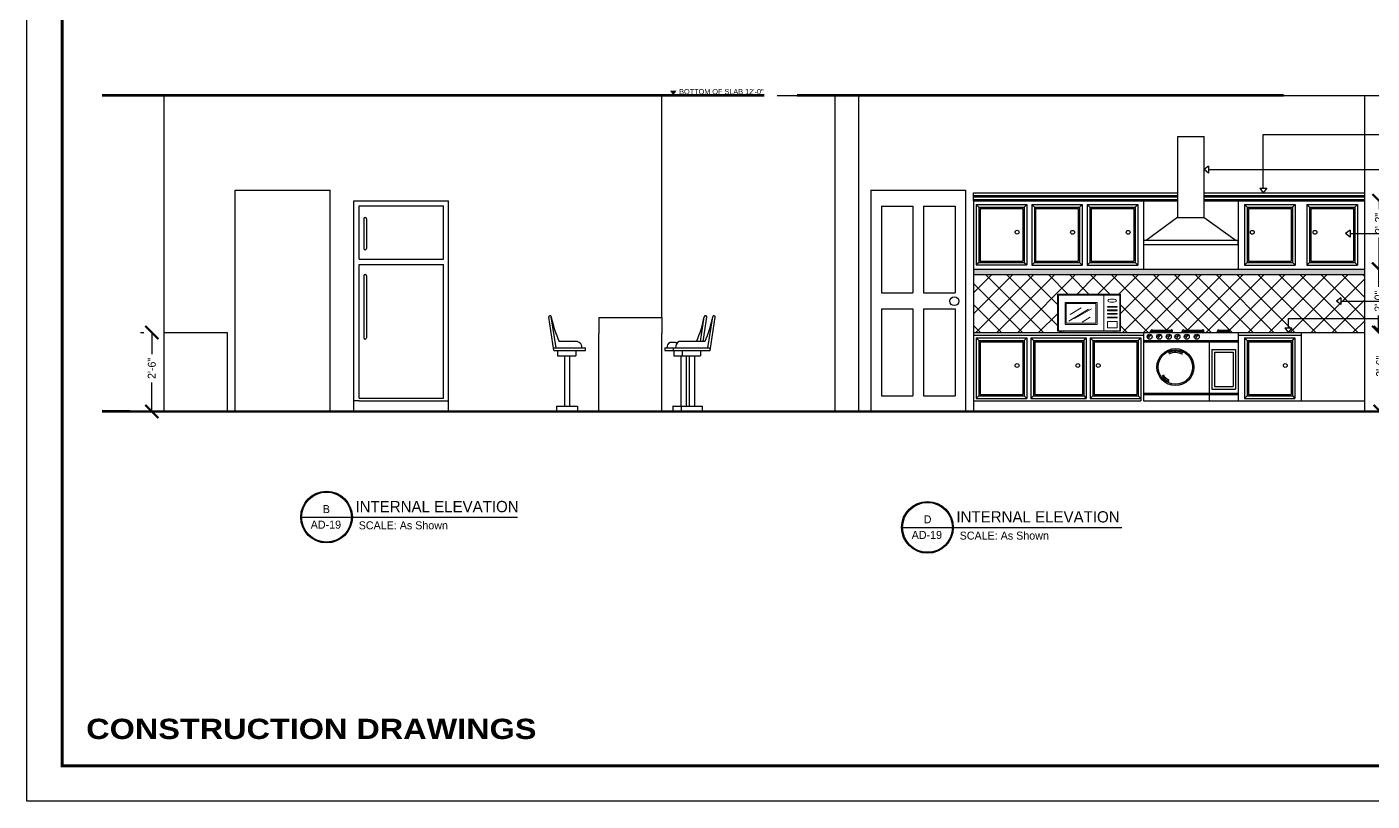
# Model space of a CAD drawing. Extents: x 10753 to 18704, y -5361 to 1140.
# Drawn here: x 14710 to 15221, y -4624 to -4330 of the extents above; entities that cross this region are included whole.
import ezdxf
from ezdxf.enums import TextEntityAlignment as Align

# ---------------------------------------------------------------- set-up
doc = ezdxf.new("R2010")
doc.units = 0
doc.header["$LTSCALE"] = 30
doc.header["$MEASUREMENT"] = 0
doc.header["$PDMODE"] = 3
doc.layers.get('0').update_dxf_attribs({"linetype": 'CONTINUOUS'})
doc.layers.get('DEFPOINTS').update_dxf_attribs({"linetype": 'CONTINUOUS'})
for name, color, linetype in [('furniture', 9, 'CONTINUOUS'), ('LAYER2', 132, 'CONTINUOUS'), ('SEAL', 1, 'CONTINUOUS'), ('SLINE', 3, 'CONTINUOUS'), ('WALL', 2, 'CONTINUOUS'), ('WL', 9, 'CONTINUOUS'), ('地毯', 6, 'CONTINUOUS')]:
    doc.layers.add(name, color=color, linetype=linetype)
doc.styles.add('EE', font='eurr____.ttf')
doc.styles.add('SMALL-DIM', font='stylu.ttf', dxfattribs={"height": 2})
doc.styles.get("Standard").update_dxf_attribs({"font": 'stylu.ttf', "height": 3})
doc.styles.add('STYLE3', font='ariblk.ttf', dxfattribs={"height": 1})
doc.dimstyles.new('D1', dxfattribs={"dimtxt": 6, "dimasz": 5, "dimexe": 1, "dimexo": 2, "dimgap": 1, "dimtad": 1, "dimdec": 4, "dimzin": 3, "dimdsep": 46, "dimlunit": 4, "dimtxsty": 'Standard', "dimcen": 3, "dimclrd": 7, "dimclre": 7, "dimclrt": 2, "dimadec": 0, "dimazin": 0, "dimtfac": 1, "dimtdec": 4, "dimtofl": 0, "dimtmove": 2, "dimatfit": 3, "dimfxl": 1, "dimfrac": 2, "dimtolj": 1, "dimtzin": 1, "dimarcsym": 0})

# ---------------------------------------------------------------- blocks, each defined once
blk = doc.blocks.new('hood')
at = {"layer": 'LAYER2', "color": 3}
for p, q in [((8.74, 6.9), (8.74, 16.99)), ((15.37, 6.9), (15.37, 16.99)), ((8.74, 6.96), (0.67, 1.06)), ((8.74, 6.9), (15.37, 6.9)), ((15.37, 6.9), (23.47, 1.06)), ((0, 1.06), (0, 0)), ((24, 1.06), (0, 1.06)), ((24, 0), (0, 0)), ((24, 0), (24, 1.06))]:
    blk.add_line(p, q, dxfattribs=at)
blk = doc.blocks.new('oven elivation')
at = {"color": 31, "lineweight": 9}
for p, q in [((0, 21.06), (0, 0)), ((36, 21.06), (0, 21.06)), ((36, 0), (36, 21.06)), ((0, 0), (36, 0)), ((2.22, 0), (3.63, 0)), ((2.22, -0.81), (2.22, 0)), ((3.63, 0), (3.63, -0.81)), ((32.09, -0.81), (32.09, 0)), ((33.5, -0.81), (32.09, -0.81)), ((33.5, 0), (33.5, -0.81))]:
    blk.add_line(p, q, dxfattribs=at)
at = {"color": 31, "linetype": 'ByBlock', "lineweight": 9, "ltscale": 10}
for p, q in [((0.61, 0.2), (35.52, 0.2)), ((2.22, -0.81), (3.63, -0.81))]:
    blk.add_line(p, q, dxfattribs=at)
at = {"layer": '地毯', "color": 31, "lineweight": 9}
for p, q in [((0.61, 0.2), (0.61, 20.37)), ((0.61, 20.37), (35.52, 20.37)), ((4.37, 16.33), (22.68, 16.33)), ((4.37, 3.76), (4.37, 16.33)), ((5.05, 15.65), (22, 15.65)), ((5.05, 4.44), (5.05, 15.65)), ((22, 15.65), (22, 4.44)), ((22.68, 16.33), (22.68, 3.76)), ((26.44, 0.2), (26.44, 20.37)), ((35.52, 20.37), (35.52, 0.2)), ((6.46, 5.65), (17.76, 12.5)), ((7.27, 9.48), (13.52, 13.31)), ((9.69, 7.06), (19.37, 12.7)), ((14.13, 5.04), (18.77, 7.86)), ((34.11, 14.05), (28.46, 14.05)), ((28.46, 14.05), (28.46, 13.64)), ((28.46, 13.64), (34.11, 13.64)), ((34.11, 12.01), (28.46, 12.01)), ((28.46, 12.01), (28.46, 11.61)), ((28.46, 11.61), (34.11, 11.61)), ((34.11, 9.97), (28.46, 9.97)), ((28.46, 9.97), (28.46, 9.57)), ((28.46, 9.57), (34.11, 9.57)), ((34.11, 7.93), (28.46, 7.93)), ((28.46, 7.93), (28.46, 7.53)), ((34.11, 13.64), (34.11, 14.05)), ((34.11, 11.61), (34.11, 12.01)), ((34.11, 9.57), (34.11, 9.97)), ((34.11, 7.53), (34.11, 7.93)), ((22.68, 3.76), (4.37, 3.76)), ((22, 4.44), (5.05, 4.44)), ((28.46, 7.53), (34.11, 7.53))]:
    blk.add_line(p, q, dxfattribs=at)
blk.add_lwpolyline([(28.46, 5.52), (34.08, 5.52), (34.08, 1.86), (28.46, 1.86)], close=True, dxfattribs=at)
blk.add_ellipse((31.18, 17.27), major_axis=(-2.52, 0), ratio=0.359994, dxfattribs=at)
blk = doc.blocks.new('_ArchTick')
at = {"color": 0, "linetype": 'ByBlock', "const_width": 0.15}
blk.add_lwpolyline([(-0.5, -0.5), (0.5, 0.5)], dxfattribs=at)
blk = doc.blocks.new('*D407')
at = {"color": 7, "linetype": 'Continuous', "lineweight": -2, "transparency": 16777216}
for p, q in [((14753.42, -4446.29), (14754.75, -4446.29)), ((14757.75, -4446.29), (14757.75, -4454.54)), ((14757.75, -4476.29), (14757.75, -4465.34)), ((14753.42, -4476.29), (14754.75, -4476.29))]:
    blk.add_line(p, q, dxfattribs=at)
at = {"layer": 'DEFPOINTS', "color": 0, "linetype": 'Continuous', "transparency": 16777216}
for p in [(14757.75, -4446.29), (14762.42, -4446.29), (14762.42, -4476.29)]:
    blk.add_point(p, dxfattribs=at)
at = {"color": 7, "linetype": 'Continuous', "lineweight": -2, "transparency": 16777216, "xscale": 5, "yscale": 5, "zscale": 5}
for p, rotation in [((14757.75, -4446.29), 90), ((14757.75, -4476.29), 270)]:
    blk.add_blockref('_ArchTick', p, dxfattribs=dict(at, rotation=rotation))
at = {"color": 0, "linetype": 'Continuous', "transparency": 16777216, "insert": (14757.75, -4459.94), "char_height": 3, "attachment_point": 5, "rotation": 90}
blk.add_mtext('\\A1;2\'-6"', dxfattribs=at)
blk = doc.blocks.new('*D408')
at = {"color": 7, "linetype": 'Continuous', "lineweight": -2, "transparency": 16777216}
for p, q in [((15224.07, -4446.3), (15224.07, -4453.72)), ((15227.22, -4446.3), (15227.07, -4446.3)), ((15224.07, -4476.29), (15224.07, -4464.52)), ((15227.22, -4476.29), (15227.07, -4476.29))]:
    blk.add_line(p, q, dxfattribs=at)
at = {"layer": 'DEFPOINTS', "color": 0, "linetype": 'Continuous', "transparency": 16777216}
for p in [(15218.22, -4446.3), (15224.07, -4446.3), (15218.22, -4476.29)]:
    blk.add_point(p, dxfattribs=at)
at = {"color": 7, "linetype": 'Continuous', "lineweight": -2, "transparency": 16777216, "xscale": 5, "yscale": 5, "zscale": 5}
for p, rotation in [((15224.07, -4446.3), 90), ((15224.07, -4476.29), 270)]:
    blk.add_blockref('_ArchTick', p, dxfattribs=dict(at, rotation=rotation))
at = {"color": 0, "linetype": 'Continuous', "transparency": 16777216, "insert": (15224.07, -4459.12), "char_height": 3, "attachment_point": 5, "rotation": 90}
blk.add_mtext('\\A1;2\'-6"', dxfattribs=at)
blk = doc.blocks.new('*D409')
at = {"color": 7, "linetype": 'Continuous', "lineweight": -2, "transparency": 16777216}
for p, q in [((15223.47, -4422.3), (15223.47, -4429.03)), ((15227.22, -4422.3), (15226.47, -4422.3)), ((15223.47, -4446.3), (15223.47, -4439.82)), ((15227.22, -4446.3), (15226.47, -4446.3))]:
    blk.add_line(p, q, dxfattribs=at)
at = {"layer": 'DEFPOINTS', "color": 0, "linetype": 'Continuous', "transparency": 16777216}
for p in [(15218.22, -4422.3), (15223.47, -4422.3), (15218.22, -4446.3)]:
    blk.add_point(p, dxfattribs=at)
at = {"color": 7, "linetype": 'Continuous', "lineweight": -2, "transparency": 16777216, "xscale": 5, "yscale": 5, "zscale": 5}
for p, rotation in [((15223.47, -4422.3), 90), ((15223.47, -4446.3), 270)]:
    blk.add_blockref('_ArchTick', p, dxfattribs=dict(at, rotation=rotation))
at = {"color": 0, "linetype": 'Continuous', "transparency": 16777216, "insert": (15223.47, -4434.43), "char_height": 3, "attachment_point": 5, "rotation": 90}
blk.add_mtext('\\A1;2\'-0"', dxfattribs=at)
blk = doc.blocks.new('*D410')
at = {"color": 7, "linetype": 'Continuous', "lineweight": -2, "transparency": 16777216}
for p, q in [((15223.65, -4396.3), (15223.65, -4399.51)), ((15227.22, -4396.3), (15226.65, -4396.3)), ((15223.65, -4422.3), (15223.65, -4410.3)), ((15227.22, -4422.3), (15226.65, -4422.3))]:
    blk.add_line(p, q, dxfattribs=at)
at = {"layer": 'DEFPOINTS', "color": 0, "linetype": 'Continuous', "transparency": 16777216}
for p in [(15218.22, -4396.3), (15223.65, -4396.3), (15218.22, -4422.3)]:
    blk.add_point(p, dxfattribs=at)
at = {"color": 7, "linetype": 'Continuous', "lineweight": -2, "transparency": 16777216, "xscale": 5, "yscale": 5, "zscale": 5}
for p, rotation in [((15223.65, -4396.3), 90), ((15223.65, -4422.3), 270)]:
    blk.add_blockref('_ArchTick', p, dxfattribs=dict(at, rotation=rotation))
at = {"color": 0, "linetype": 'Continuous', "transparency": 16777216, "insert": (15223.65, -4404.91), "char_height": 3, "attachment_point": 5, "rotation": 90}
blk.add_mtext('\\A1;2\'-2"', dxfattribs=at)

msp = doc.modelspace()

# ---------------------------------------------------------------- hatches: boundary and pattern name
at = {"linetype": 'Continuous'}
h = msp.add_hatch(color=230, dxfattribs=at)
h.dxf.hatch_style = 1
h.paths.add_polyline_path([(14957.03585, -4354.49197), (14954.4188, -4354.49197), (14955.72732, -4356.21061)])
at = {"layer": 'furniture'}
h = msp.add_hatch(color=3, dxfattribs=at)
h.dxf.hatch_style = 1
h.paths.add_polyline_path([(15218.21878, -4422.30203), (15170.21878, -4422.30203), (15134.21878, -4422.30203), (15069.71878, -4422.30203), (15069.71878, -4424.30203), (15134.21878, -4424.30203), (15170.21878, -4424.30203), (15218.21878, -4424.30203)])
h = msp.add_hatch(dxfattribs=at)
h.set_pattern_fill('ANSI37', color=3, scale=45)
h.set_pattern_definition([(45, (-24488.4954, -2369.145), (-3.97747564, 3.97747564), []), (135, (-24488.4954, -2369.145), (-3.97747564, -3.97747564), [])])
h.paths.add_polyline_path([(15218.21878, -4424.30203), (15170.21878, -4424.30203), (15134.21878, -4424.30203), (15069.71878, -4424.30203), (15069.71878, -4446.30203), (15103.00956, -4446.30203), (15103.00956, -4445.76402), (15101.52958, -4445.76402), (15101.52958, -4431.72628), (15125.52958, -4431.72628), (15125.52958, -4445.76402), (15123.86399, -4445.76402), (15123.86399, -4446.30203), (15136.91026, -4446.30203), (15136.91026, -4445.90369, -0.469203204), (15137.51192, -4445.30203), (15137.51192, -4445.44132), (15144.70634, -4445.44132), (15144.70392, -4445.30203, -0.414213562), (15145.22157, -4445.80203), (15145.22157, -4446.30203), (15148.88348, -4446.30203), (15148.88348, -4445.90369, -0.469203204), (15149.48514, -4445.30203), (15149.48514, -4445.44132), (15156.67956, -4445.44132), (15156.67714, -4445.30203, -0.414213562), (15157.19478, -4445.80203), (15157.19478, -4446.30203), (15162.27144, -4446.30203), (15162.27144, -4445.88821, -0.454468346), (15162.84518, -4445.30118), (15162.84518, -4445.43062), (15166.24427, -4445.43062), (15166.24427, -4445.30383, -0.426961799), (15166.82769, -4445.80203), (15166.82769, -4446.30203), (15194.21878, -4446.30203), (15218.21878, -4446.30203)])

# ---------------------------------------------------------------- linework, layer by layer
at = {"color": 230, "linetype": 'Continuous'}
for p, q in [((15179.6915, -4391.58339), (15179.6915, -4371.09476)), ((15179.6915, -4371.09476), (15251.17061, -4371.09476)), ((15158.93457, -4383.16172), (15157.21594, -4384.47025)), ((15158.93457, -4385.77878), (15157.21594, -4384.47025)), ((15158.93457, -4383.16172), (15158.93457, -4385.77878)), ((15158.93457, -4384.47025), (15228.85309, -4384.47025)), ((15178.38297, -4391.58339), (15181.00002, -4391.58339)), ((15178.38297, -4391.58339), (15179.6915, -4393.30203)), ((15181.00002, -4391.58339), (15179.6915, -4393.30203)), ((15212.65686, -4408.7554), (15236.91137, -4408.7554)), ((15209.20453, -4433.11697), (15207.4859, -4434.4255)), ((15209.20453, -4435.73402), (15207.4859, -4434.4255)), ((15209.20453, -4433.11697), (15209.20453, -4435.73402)), ((15209.20453, -4434.4255), (15237.73986, -4434.4255)), ((15189.19628, -4440.99649), (15228.87337, -4440.99649)), ((15189.19628, -4440.99649), (15189.19628, -4444.53073)), ((15187.88775, -4444.53073), (15190.5048, -4444.53073)), ((15187.88775, -4444.53073), (15189.19628, -4446.24937)), ((15190.5048, -4444.53073), (15189.19628, -4446.24937))]:
    msp.add_line(p, q, dxfattribs=at)
at = {"color": 3}
for p, q in [((15147.32839, -4387.52802), (15147.32839, -4371.91502)), ((15147.32839, -4371.91502), (15157.28073, -4371.91502)), ((15157.28073, -4387.52802), (15157.28073, -4371.91502))]:
    msp.add_line(p, q, dxfattribs=at)
at = {"color": 31, "linetype": 'ByBlock'}
for p, q in [((14834.44629, -4396.29069), (14870.44629, -4396.29069)), ((14834.44629, -4476.29069), (14834.44629, -4396.29069)), ((14870.44629, -4476.29069), (14870.44629, -4396.29069)), ((15069.71878, -4393.30203), (15147.32839, -4393.30203)), ((15069.71878, -4396.30203), (15069.71878, -4393.30203)), ((15069.71878, -4394.30203), (15147.32839, -4394.30203)), ((15069.71878, -4394.80203), (15147.32839, -4394.80203)), ((15069.71878, -4395.80203), (15147.32839, -4395.80203)), ((15069.71878, -4396.30203), (15134.21878, -4396.30203)), ((15069.71878, -4396.30203), (15069.71878, -4422.30203)), ((15069.71878, -4396.30203), (15147.32839, -4396.30203)), ((15134.21878, -4396.30203), (15134.21878, -4422.30203)), ((15157.28073, -4393.30203), (15218.21878, -4393.30203)), ((15157.28073, -4394.30203), (15218.21878, -4394.30203)), ((15157.28073, -4394.80203), (15218.21878, -4394.80203)), ((15157.28073, -4395.80203), (15218.21878, -4395.80203)), ((15157.28073, -4396.30203), (15218.21878, -4396.30203)), ((15170.21878, -4396.30203), (15218.21878, -4396.30203)), ((15170.21878, -4396.30203), (15170.21878, -4422.30203)), ((14836.44629, -4398.29069), (14868.44629, -4398.29069)), ((14836.44629, -4418.50775), (14836.44629, -4398.29069)), ((14868.44629, -4418.50775), (14868.44629, -4398.29069)), ((15070.71878, -4397.67885), (15089.91878, -4397.67885)), ((15070.71878, -4397.67885), (15070.71878, -4420.67885)), ((15071.71878, -4398.67885), (15070.71878, -4397.67885)), ((15071.71878, -4398.67885), (15088.91878, -4398.67885)), ((15071.71878, -4398.67885), (15071.71878, -4419.67885)), ((15072.21878, -4399.17885), (15088.41878, -4399.17885)), ((15072.21878, -4399.17885), (15072.21878, -4419.17885)), ((15088.41878, -4399.17885), (15088.41878, -4419.17885)), ((15088.91878, -4398.67885), (15089.91878, -4397.67885)), ((15088.91878, -4398.67885), (15088.91878, -4419.67885)), ((15089.91878, -4397.67885), (15089.91878, -4420.67885)), ((15091.79298, -4397.71398), (15110.99298, -4397.71398)), ((15091.79298, -4397.71398), (15091.79298, -4420.71398)), ((15092.79298, -4398.71398), (15091.79298, -4397.71398)), ((15092.79298, -4398.71398), (15109.99298, -4398.71398)), ((15092.79298, -4398.71398), (15092.79298, -4419.71398)), ((15093.29298, -4399.21398), (15109.49298, -4399.21398)), ((15093.29298, -4399.21398), (15093.29298, -4419.21398)), ((15109.49298, -4399.21398), (15109.49298, -4419.21398)), ((15109.99298, -4398.71398), (15110.99298, -4397.71398)), ((15109.99298, -4398.71398), (15109.99298, -4419.71398)), ((15110.99298, -4397.71398), (15110.99298, -4420.71398)), ((15112.88455, -4397.71398), (15132.08455, -4397.71398)), ((15112.88455, -4397.71398), (15112.88455, -4420.71398)), ((15113.88455, -4398.71398), (15112.88455, -4397.71398)), ((15113.88455, -4398.71398), (15131.08455, -4398.71398)), ((15113.88455, -4398.71398), (15113.88455, -4419.71398)), ((15114.38455, -4399.21398), (15130.58455, -4399.21398)), ((15114.38455, -4399.21398), (15114.38455, -4419.21398)), ((15130.58455, -4399.21398), (15130.58455, -4419.21398)), ((15131.08455, -4398.71398), (15132.08455, -4397.71398)), ((15131.08455, -4398.71398), (15131.08455, -4419.71398)), ((15132.08455, -4397.71398), (15132.08455, -4420.71398)), ((15172.62047, -4397.71398), (15191.82047, -4397.71398)), ((15172.62047, -4397.71398), (15172.62047, -4420.71398)), ((15173.62047, -4398.71398), (15172.62047, -4397.71398)), ((15173.62047, -4398.71398), (15190.82047, -4398.71398)), ((15173.62047, -4398.71398), (15173.62047, -4419.71398)), ((15174.12047, -4399.21398), (15190.32047, -4399.21398)), ((15174.12047, -4399.21398), (15174.12047, -4419.21398)), ((15190.32047, -4399.21398), (15190.32047, -4419.21398)), ((15190.82047, -4398.71398), (15191.82047, -4397.71398)), ((15190.82047, -4398.71398), (15190.82047, -4419.71398)), ((15191.82047, -4397.71398), (15191.82047, -4420.71398)), ((15196.23222, -4397.71398), (15215.43222, -4397.71398)), ((15196.23222, -4397.71398), (15196.23222, -4420.71398)), ((15197.23222, -4398.71398), (15196.23222, -4397.71398)), ((15197.23222, -4398.71398), (15214.43222, -4398.71398)), ((15197.23222, -4398.71398), (15197.23222, -4419.71398)), ((15197.73222, -4399.21398), (15213.93222, -4399.21398)), ((15197.73222, -4399.21398), (15197.73222, -4419.21398)), ((15213.93222, -4399.21398), (15213.93222, -4419.21398)), ((15214.43222, -4398.71398), (15215.43222, -4397.71398)), ((15214.43222, -4398.71398), (15214.43222, -4419.71398)), ((15215.43222, -4397.71398), (15215.43222, -4420.71398)), ((14838.26464, -4403.1273), (14838.26464, -4414.3746)), ((14839.26464, -4403.1273), (14839.26464, -4414.3746)), ((15212.65686, -4407.44687), (15210.93822, -4408.7554)), ((15212.65686, -4410.06393), (15210.93822, -4408.7554)), ((15212.65686, -4407.44687), (15212.65686, -4410.06393)), ((14836.44629, -4418.50775), (14868.44629, -4418.50775)), ((14836.44629, -4471.29069), (14836.44629, -4420.50775)), ((14836.44629, -4420.50775), (14868.44629, -4420.50775)), ((14868.44629, -4471.29069), (14868.44629, -4420.50775)), ((15070.71878, -4420.67885), (15089.91878, -4420.67885)), ((15071.71878, -4419.67885), (15088.91878, -4419.67885)), ((15072.21878, -4419.17885), (15088.41878, -4419.17885)), ((15088.91878, -4419.67885), (15089.91878, -4420.67885)), ((15092.79298, -4419.71398), (15091.79298, -4420.71398)), ((15091.79298, -4420.71398), (15110.99298, -4420.71398)), ((15092.79298, -4419.71398), (15109.99298, -4419.71398)), ((15093.29298, -4419.21398), (15109.49298, -4419.21398)), ((15109.99298, -4419.71398), (15110.99298, -4420.71398)), ((15113.88455, -4419.71398), (15112.88455, -4420.71398)), ((15112.88455, -4420.71398), (15132.08455, -4420.71398)), ((15113.88455, -4419.71398), (15131.08455, -4419.71398)), ((15114.38455, -4419.21398), (15130.58455, -4419.21398)), ((15131.08455, -4419.71398), (15132.08455, -4420.71398)), ((15173.62047, -4419.71398), (15172.62047, -4420.71398)), ((15172.62047, -4420.71398), (15191.82047, -4420.71398)), ((15173.62047, -4419.71398), (15190.82047, -4419.71398)), ((15174.12047, -4419.21398), (15190.32047, -4419.21398)), ((15190.82047, -4419.71398), (15191.82047, -4420.71398)), ((15197.23222, -4419.71398), (15196.23222, -4420.71398)), ((15196.23222, -4420.71398), (15215.43222, -4420.71398)), ((15197.23222, -4419.71398), (15214.43222, -4419.71398)), ((15197.73222, -4419.21398), (15213.93222, -4419.21398)), ((15214.43222, -4419.71398), (15215.43222, -4420.71398)), ((14838.26464, -4424.78481), (14838.26464, -4448.29239)), ((14839.26464, -4424.78481), (14839.26464, -4448.29239)), ((14910.37287, -4453.17132), (14908.43632, -4440.51428)), ((14911.2315, -4452.17132), (14909.42482, -4440.36304)), ((14927.41781, -4440.65155), (14951.41781, -4440.65155)), ((14927.41781, -4440.65155), (14927.41781, -4446.65155)), ((14951.41781, -4440.65155), (14951.41781, -4446.65155)), ((14966.07906, -4449.68328), (14967.50507, -4440.36304)), ((14967.0907, -4449.68328), (14968.49357, -4440.51428)), ((14968.87343, -4452.17132), (14970.68012, -4440.36304)), ((14969.73207, -4453.17132), (14971.66861, -4440.51428)), ((14762.41781, -4446.29069), (14786.41781, -4446.29069)), ((14786.41781, -4446.29069), (14786.41781, -4474.29069)), ((14927.41781, -4476.29069), (14927.41781, -4446.65155)), ((14951.41781, -4476.29069), (14951.41781, -4446.65155)), ((15069.71878, -4447.30203), (15134.21878, -4447.30203)), ((15170.21878, -4447.30203), (15194.21878, -4447.30203)), ((15194.21878, -4472.30203), (15194.21878, -4446.30203)), ((15194.21878, -4446.30203), (15218.21878, -4446.30203)), ((14910.21987, -4452.17132), (14922.37287, -4452.17132)), ((14919.20017, -4449.73541), (14912.40963, -4449.74455)), ((14922.37287, -4453.17132), (14922.37287, -4452.17132)), ((14952.55702, -4452.17132), (14966.55702, -4452.17132)), ((14952.55702, -4452.17132), (14952.55702, -4453.17132)), ((14953.29658, -4451.86272), (14953.29658, -4452.17132)), ((14956.59921, -4450.16762), (14954.49603, -4450.16762)), ((14955.73207, -4452.17132), (14969.73207, -4452.17132)), ((14955.73207, -4452.17132), (14955.73207, -4453.17132)), ((14956.59921, -4450.16762), (14957.31457, -4450.16762)), ((14967.72295, -4449.68328), (14957.9736, -4449.68328)), ((14969.73207, -4453.17132), (14969.73207, -4452.17132)), ((15070.71878, -4448.30203), (15089.91878, -4448.30203)), ((15070.71878, -4448.30203), (15070.71878, -4471.30203)), ((15071.71878, -4449.30203), (15070.71878, -4448.30203)), ((15071.71878, -4449.30203), (15088.91878, -4449.30203)), ((15071.71878, -4449.30203), (15071.71878, -4470.30203)), ((15072.21878, -4449.80203), (15088.41878, -4449.80203)), ((15072.21878, -4449.80203), (15072.21878, -4469.80203)), ((15088.41878, -4449.80203), (15088.41878, -4469.80203)), ((15088.91878, -4449.30203), (15089.91878, -4448.30203)), ((15088.91878, -4449.30203), (15088.91878, -4470.30203)), ((15089.91878, -4448.30203), (15089.91878, -4471.30203)), ((15091.41878, -4448.30203), (15112.51878, -4448.30203)), ((15091.41878, -4448.30203), (15091.41878, -4471.30203)), ((15092.41878, -4449.30203), (15091.41878, -4448.30203)), ((15092.41878, -4449.30203), (15111.51878, -4449.30203)), ((15092.41878, -4449.30203), (15092.41878, -4470.30203)), ((15092.91878, -4449.80203), (15111.01878, -4449.80203)), ((15092.91878, -4449.80203), (15092.91878, -4469.80203)), ((15111.01878, -4449.80203), (15111.01878, -4469.80203)), ((15111.51878, -4449.30203), (15112.51878, -4448.30203)), ((15111.51878, -4449.30203), (15111.51878, -4470.30203)), ((15112.51878, -4448.30203), (15112.51878, -4471.30203)), ((15114.01878, -4448.30203), (15133.21878, -4448.30203)), ((15114.01878, -4448.30203), (15114.01878, -4471.30203)), ((15115.01878, -4449.30203), (15114.01878, -4448.30203)), ((15115.01878, -4449.30203), (15132.21878, -4449.30203)), ((15115.01878, -4449.30203), (15115.01878, -4470.30203)), ((15115.51878, -4449.80203), (15131.71878, -4449.80203)), ((15115.51878, -4449.80203), (15115.51878, -4469.80203)), ((15131.71878, -4449.80203), (15131.71878, -4469.80203)), ((15132.21878, -4449.30203), (15133.21878, -4448.30203)), ((15132.21878, -4449.30203), (15132.21878, -4470.30203)), ((15133.21878, -4448.30203), (15133.21878, -4472.30203)), ((15172.53839, -4448.30203), (15191.73839, -4448.30203)), ((15172.53839, -4448.30203), (15172.53839, -4471.30203)), ((15173.53839, -4449.30203), (15172.53839, -4448.30203)), ((15173.53839, -4449.30203), (15190.73839, -4449.30203)), ((15173.53839, -4449.30203), (15173.53839, -4470.30203)), ((15174.03839, -4449.80203), (15190.23839, -4449.80203)), ((15174.03839, -4449.80203), (15174.03839, -4469.80203)), ((15190.23839, -4449.80203), (15190.23839, -4469.80203)), ((15190.73839, -4449.30203), (15191.73839, -4448.30203)), ((15190.73839, -4449.30203), (15190.73839, -4470.30203)), ((15191.73839, -4448.30203), (15191.73839, -4471.30203)), ((14910.37287, -4453.17132), (14922.37287, -4453.17132)), ((14911.74835, -4453.17132), (14911.74835, -4455.17132)), ((14911.74835, -4455.17132), (14918.68471, -4455.17132)), ((14914.37287, -4455.17132), (14914.37287, -4474.29069)), ((14916.37287, -4455.17132), (14916.37287, -4474.29069)), ((14916.37287, -4455.17132), (14916.37287, -4474.29069)), ((14918.68471, -4453.17132), (14918.68471, -4455.17132)), ((14952.55702, -4453.17132), (14966.55702, -4453.17132)), ((14955.73207, -4453.17132), (14969.73207, -4453.17132)), ((14955.93251, -4453.17132), (14955.93251, -4455.17132)), ((14955.93251, -4455.17132), (14962.86886, -4455.17132)), ((14958.55702, -4455.17132), (14958.55702, -4474.29069)), ((14959.10755, -4453.17132), (14959.10755, -4455.17132)), ((14959.10755, -4455.17132), (14966.04391, -4455.17132)), ((14960.55702, -4455.17132), (14960.55702, -4474.29069)), ((14961.73207, -4455.17132), (14961.73207, -4474.29069)), ((14963.73207, -4455.17132), (14963.73207, -4474.29069)), ((14966.04391, -4453.17132), (14966.04391, -4455.17132)), ((14836.44629, -4472.29069), (14834.44629, -4472.29069)), ((14836.44629, -4471.29069), (14868.44629, -4471.29069)), ((14836.44629, -4472.29069), (14868.44629, -4472.29069)), ((14868.44629, -4472.29069), (14870.44629, -4472.29069)), ((15069.71878, -4472.30203), (15133.21878, -4472.30203)), ((15071.71878, -4470.30203), (15070.71878, -4471.30203)), ((15070.71878, -4471.30203), (15089.91878, -4471.30203)), ((15071.71878, -4470.30203), (15088.91878, -4470.30203)), ((15072.21878, -4469.80203), (15088.41878, -4469.80203)), ((15088.91878, -4470.30203), (15089.91878, -4471.30203)), ((15092.41878, -4470.30203), (15091.41878, -4471.30203)), ((15091.41878, -4471.30203), (15112.51878, -4471.30203)), ((15092.41878, -4470.30203), (15111.51878, -4470.30203)), ((15092.91878, -4469.80203), (15111.01878, -4469.80203)), ((15111.51878, -4470.30203), (15112.51878, -4471.30203)), ((15115.01878, -4470.30203), (15114.01878, -4471.30203)), ((15114.01878, -4471.30203), (15133.21878, -4471.30203)), ((15115.01878, -4470.30203), (15132.21878, -4470.30203)), ((15115.51878, -4469.80203), (15131.71878, -4469.80203)), ((15132.21878, -4470.30203), (15133.21878, -4471.30203)), ((15134.21878, -4472.30203), (15218.21878, -4472.30203)), ((15173.53839, -4470.30203), (15172.53839, -4471.30203)), ((15172.53839, -4471.30203), (15191.73839, -4471.30203)), ((15173.53839, -4470.30203), (15190.73839, -4470.30203)), ((15174.03839, -4469.80203), (15190.23839, -4469.80203)), ((15190.73839, -4470.30203), (15191.73839, -4471.30203)), ((14786.41781, -4474.29069), (14786.41781, -4476.29069)), ((14911.37287, -4474.29069), (14919.37287, -4474.29069)), ((14911.37287, -4474.29069), (14911.37287, -4476.29069)), ((14919.37287, -4474.29069), (14919.37287, -4476.29069)), ((14955.55702, -4474.29069), (14955.55702, -4476.29069)), ((14955.73207, -4474.29069), (14955.55702, -4474.29069)), ((14955.73207, -4474.29069), (14966.73207, -4474.29069)), ((14958.73207, -4474.29069), (14958.73207, -4476.29069)), ((14966.73207, -4474.29069), (14966.73207, -4476.29069))]:
    msp.add_line(p, q, dxfattribs=at)
at = {"color": 1}
for p, q in [((15030.71878, -4392.30203), (15066.71878, -4392.30203)), ((15030.71878, -4392.30203), (15030.71878, -4476.30203)), ((15066.71878, -4392.30203), (15066.71878, -4476.30203)), ((15034.71878, -4398.30203), (15046.71878, -4398.30203)), ((15034.71878, -4398.30203), (15034.71878, -4431.30203)), ((15046.71878, -4398.30203), (15046.71878, -4431.30203)), ((15050.71878, -4398.30203), (15062.71878, -4398.30203)), ((15050.71878, -4398.30203), (15050.71878, -4431.30203)), ((15062.71878, -4398.30203), (15062.71878, -4431.30203)), ((15034.71878, -4431.30203), (15046.71878, -4431.30203)), ((15050.71878, -4431.30203), (15062.71878, -4431.30203)), ((15034.71878, -4437.30203), (15034.71878, -4470.30203)), ((15034.71878, -4437.30203), (15046.71878, -4437.30203)), ((15046.71878, -4437.30203), (15046.71878, -4470.30203)), ((15050.71878, -4437.30203), (15062.71878, -4437.30203)), ((15050.71878, -4437.30203), (15050.71878, -4470.30203)), ((15062.71878, -4437.30203), (15062.71878, -4470.30203)), ((15034.71878, -4470.30203), (15046.71878, -4470.30203)), ((15050.71878, -4470.30203), (15062.71878, -4470.30203))]:
    msp.add_line(p, q, dxfattribs=at)
at = {"color": 2}
for p, q in [((15069.71878, -4422.30203), (15069.71878, -4446.30203)), ((15071.71878, -4419.67885), (15070.71878, -4420.67885)), ((15069.71878, -4446.30203), (15069.71878, -4476.30203))]:
    msp.add_line(p, q, dxfattribs=at)
at = {"color": 35, "linetype": 'ByBlock'}
for p, q in [((15069.71878, -4446.30203), (15194.21878, -4446.30203)), ((15134.21878, -4446.30203), (15134.21878, -4472.30203)), ((15137.19331, -4447.22145), (15135.6206, -4447.918)), ((15137.19331, -4447.22145), (15135.92911, -4448.61456)), ((15136.91026, -4446.30203), (15136.91026, -4445.80203)), ((15137.41026, -4446.30203), (15137.41026, -4445.83725)), ((15137.44549, -4445.80203), (15144.72157, -4445.80203)), ((15137.51192, -4445.30203), (15137.51192, -4445.80203)), ((15137.51192, -4445.44132), (15144.70826, -4445.44132)), ((15140.85195, -4447.24897), (15139.27924, -4447.94552)), ((15140.85195, -4447.24897), (15139.58775, -4448.64208)), ((15144.4773, -4447.25915), (15142.9046, -4447.95571)), ((15144.4773, -4447.25915), (15143.2131, -4448.65226)), ((15144.71259, -4445.80195), (15144.70392, -4445.30203)), ((15144.72157, -4446.30203), (15144.72157, -4445.80968)), ((15145.22157, -4446.30203), (15145.22157, -4445.80203)), ((15147.7806, -4447.26437), (15146.20789, -4447.96093)), ((15147.7806, -4447.26437), (15146.5164, -4448.65748)), ((15148.88348, -4446.30203), (15148.88348, -4445.80203)), ((15149.38348, -4446.30203), (15149.38348, -4445.83725)), ((15149.41871, -4445.80203), (15156.69478, -4445.80203)), ((15149.48514, -4445.30203), (15149.48514, -4445.80203)), ((15149.48514, -4445.44132), (15156.68147, -4445.44132)), ((15151.32413, -4447.25608), (15149.75142, -4447.95263)), ((15151.32413, -4447.25608), (15150.05993, -4448.64919)), ((15155.0972, -4447.22501), (15153.5245, -4447.92156)), ((15155.0972, -4447.22501), (15153.833, -4448.61812)), ((15156.68581, -4445.80195), (15156.67714, -4445.30203)), ((15156.69478, -4446.30203), (15156.69478, -4445.80968)), ((15157.19478, -4446.30203), (15157.19478, -4445.80203)), ((15162.27144, -4446.30203), (15162.27144, -4445.80203)), ((15162.77144, -4446.30203), (15162.77144, -4445.83287)), ((15162.80228, -4445.80203), (15166.30472, -4445.80203)), ((15162.84518, -4445.30118), (15162.84518, -4445.80203)), ((15162.84518, -4445.43062), (15166.24427, -4445.43062)), ((15166.24427, -4445.80203), (15166.24427, -4445.30203)), ((15166.32769, -4446.30203), (15166.32769, -4445.825)), ((15166.82769, -4446.30203), (15166.82769, -4445.80203)), ((15170.21878, -4446.30203), (15170.21878, -4472.30203)), ((15134.21878, -4449.30203), (15170.21878, -4449.30203)), ((15134.21878, -4449.80203), (15170.21878, -4449.80203)), ((15139.27924, -4447.94552), (15139.25103, -4447.95802)), ((15142.9046, -4447.95571), (15142.86696, -4447.97238)), ((15146.20789, -4447.96093), (15146.16562, -4447.97965)), ((15149.75142, -4447.95263), (15149.71658, -4447.96807)), ((15159.21878, -4449.80203), (15159.21878, -4472.30203)), ((15160.21878, -4452.80203), (15169.21878, -4452.80203)), ((15160.21878, -4452.80203), (15160.21878, -4467.80203)), ((15169.21878, -4452.80203), (15169.21878, -4467.80203)), ((15161.21878, -4453.80203), (15168.21878, -4453.80203)), ((15161.21878, -4453.80203), (15161.21878, -4466.80203)), ((15168.21878, -4453.80203), (15168.21878, -4466.80203)), ((15160.21878, -4467.80203), (15169.21878, -4467.80203)), ((15161.21878, -4466.80203), (15168.21878, -4466.80203)), ((15134.21878, -4469.30203), (15170.21878, -4469.30203)), ((15134.21878, -4469.80203), (15170.21878, -4469.80203))]:
    msp.add_line(p, q, dxfattribs=at)
at = {"linetype": 'Continuous'}
msp.add_line((14762.41781, -4476.29069), (14744.07823, -4476.29069), dxfattribs=at)
at = {"color": 31, "linetype": 'ByBlock'}
for centre in [(15086.23516, -4408.22877), (15107.30937, -4408.2639), (15128.40093, -4408.2639), (15175.53089, -4408.2639), (15199.3209, -4408.2639), (15086.23516, -4458.85195), (15109.31766, -4458.85195), (15117.0519, -4458.85195), (15188.05477, -4458.85195)]:
    msp.add_circle(centre, 0.73529, dxfattribs=at)
at = {"color": 1}
msp.add_circle((15062.42719, -4434.4584), 1.6572, dxfattribs=at)
at = {"color": 35, "linetype": 'ByBlock'}
for centre, radius in [((15136.56121, -4447.918), 0.94061), ((15140.19079, -4447.918), 0.94061), ((15143.80599, -4447.918), 0.94061), ((15147.1042, -4447.918), 0.94061), ((15150.65585, -4447.918), 0.94061), ((15154.4612, -4447.918), 0.94061), ((15146.35082, -4459.44049), 7.02199), ((15146.35082, -4459.44049), 6.52199)]:
    msp.add_circle(centre, radius, dxfattribs=at)
at = {"color": 31, "linetype": 'ByBlock'}
for centre, radius, start, end in [((14838.76464, -4403.1273), 0.5, 0, 180), ((14838.76464, -4414.3746), 0.5, 180, 0), ((14838.76464, -4424.78481), 0.5, 0, 180), ((14908.93057, -4440.43866), 0.5, 8.6988649, 188.6988649), ((14950.9864, -4432.30545), 42.33544, 190.9718843, 204.3259209), ((14925.94349, -4432.30545), 42.33544, 335.7650401, 349.0281157), ((14967.99932, -4440.43866), 0.5, 351.3011351, 171.3011351), ((14929.11854, -4432.30545), 42.33544, 335.7650401, 349.0281157), ((14971.17436, -4440.43866), 0.5, 351.3011351, 171.3011351), ((14838.76464, -4448.29239), 0.5, 180, 0), ((14918.67381, -4452.07785), 2.40085, 357.7687645, 77.3356347), ((14955.31215, -4452.01702), 2.02147, 113.8114117, 184.3776755), ((14959.12801, -4451.9446), 2.53894, 117.0442794, 185.123264)]:
    msp.add_arc(centre, radius, start, end, dxfattribs=at)
at = {"color": 35, "linetype": 'ByBlock'}
for centre, radius, start, end in [((15137.46109, -4445.85286), 0.55317, 84.7277598, 174.7277598), ((15137.46109, -4445.85286), 0.05317, 84.7277598, 174.7277598), ((15144.71274, -4445.81085), 0.5089, 0.993232, 90.993232), ((15144.71274, -4445.81085), 0.0089, 0.993232, 90.993232), ((15149.43431, -4445.85286), 0.55317, 84.7277598, 174.7277598), ((15149.43431, -4445.85286), 0.05317, 84.7277598, 174.7277598), ((15156.68596, -4445.81085), 0.5089, 0.993232, 90.993232), ((15156.68596, -4445.81085), 0.0089, 0.993232, 90.993232), ((15162.81453, -4445.84512), 0.5448, 86.7754355, 175.4633918), ((15162.81453, -4445.84512), 0.0448, 85.4633918, 175.4633918), ((15166.29745, -4445.83227), 0.5311, 3.264101, 93.264101), ((15166.29745, -4445.83227), 0.0311, 3.264101, 93.264101), ((15146.35082, -4459.44049), 6.02199, 60.4680343, 116.8532404), ((15146.35082, -4459.44049), 5.52199, 60.1493887, 116.953779), ((15146.35082, -4459.44049), 6.02199, 212.0895061, 245.4171438), ((15146.35082, -4459.44049), 5.52199, 211.3831494, 245.166509)]:
    msp.add_arc(centre, radius, start, end, dxfattribs=at)
at = {"layer": 'furniture', "color": 3}
for p, q in [((15069.71878, -4422.30203), (15134.21878, -4422.30203)), ((15134.21878, -4422.30203), (15170.21878, -4422.30203)), ((15170.21878, -4422.30203), (15218.21878, -4422.30203)), ((15069.71878, -4424.30203), (15134.21878, -4424.30203)), ((15134.21878, -4424.30203), (15170.21878, -4424.30203)), ((15170.21878, -4424.30203), (15218.21878, -4424.30203))]:
    msp.add_line(p, q, dxfattribs=at)
at = {"layer": 'SEAL', "color": 1}
msp.add_lwpolyline([(15585.78375, -4036.43177), (15585.78375, -4624.18441), (14710.34496, -4624.18441), (14710.34496, -4036.43177)], close=True, dxfattribs=at)
at = {"layer": 'SLINE'}
for p, q in [((14814.27545, -4516.38173), (14896.57817, -4516.38173)), ((15042.41145, -4520.28063), (15126.05366, -4520.28063))]:
    msp.add_line(p, q, dxfattribs=at)
for centre, radius in [((14824.0864, -4516.38173), 9.81095), ((14824.0864, -4516.38173), 9.47309), ((15052.2224, -4520.28063), 9.81095), ((15052.2224, -4520.28063), 9.47309)]:
    msp.add_circle(centre, radius, dxfattribs=at)
at = {"layer": 'WALL', "color": 9}
for p, q in [((14753.41781, -4356.29069), (14741.8062, -4356.29069)), ((14762.41781, -4476.29069), (14762.41781, -4356.29069)), ((14951.41781, -4440.65155), (14951.41781, -4356.29069)), ((14995.18378, -4356.30203), (15022.0759, -4356.30203)), ((15017.21878, -4356.30203), (15009.79289, -4356.30203)), ((15017.21878, -4356.30203), (15227.21878, -4356.30203)), ((15017.21878, -4476.30203), (15017.21878, -4356.30203)), ((15026.21878, -4476.30203), (15026.21878, -4356.30203)), ((15218.21878, -4476.30203), (15218.21878, -4356.30203)), ((14789.41781, -4392.29069), (14825.41781, -4392.29069)), ((14789.41781, -4476.29069), (14789.41781, -4392.29069)), ((14825.41781, -4476.29069), (14825.41781, -4392.29069)), ((14762.41781, -4476.29069), (14955.73207, -4476.29069)), ((14955.73207, -4476.29069), (14969.73207, -4476.29069))]:
    msp.add_line(p, q, dxfattribs=at)
at = {"layer": 'WALL', "color": 9, "const_width": 1}
for points in [[(14738.89599, -4356.29069), (14990.25357, -4356.29069)], [(15002.69696, -4356.30203), (15187.40475, -4356.30203)], [(14738.89599, -4476.29069), (15002.69696, -4476.30203)], [(15002.69696, -4476.30203), (15275.13554, -4476.29069)]]:
    msp.add_lwpolyline(points, dxfattribs=at)
at = {"layer": 'WL', "const_width": 1.11317}
msp.add_lwpolyline([(15572.42574, -4049.78978), (15572.42574, -4610.8264), (14723.70298, -4610.8264), (14723.70298, -4049.78978)], close=True, dxfattribs=at)

# ---------------------------------------------------------------- block references
at = {"color": 31, "linetype": 'ByBlock', "xscale": 1.5, "yscale": 1.5, "zscale": 1.5}
msp.add_blockref('hood', (15134.21878, -4413.00602), dxfattribs=at)
at = {"linetype": 'ByBlock', "xscale": 0.6666666666666604, "yscale": 0.6666666666666604, "zscale": 0.6666666666666604}
msp.add_blockref('oven elivation', (15101.52958, -4445.76402), dxfattribs=at)

# ---------------------------------------------------------------- texts
at = {"color": 230, "linetype": 'Continuous', "insert": (14957.96705, -4353.87521), "char_height": 2, "attachment_point": 1, "style": 'EE'}
msp.add_mtext_dynamic_manual_height_columns('BOTTOM OF SLAB 12\'-0"', width=32.2865192, gutter_width=45, heights=[0], dxfattribs=at)
at = {"layer": 'SLINE', "style": 'SMALL-DIM'}
for s, height, p in [('B', 3.0375, (14822.65654, -4514.85097)), ('INTERNAL ELEVATION', 4.2757912, (14835.06951, -4514.51864, 0.04541)), ('INTERNAL ELEVATION', 4.2757912, (15063.20551, -4518.41755, 0.04541)), ('AD-19', 3.0375, (14818.09368, -4520.77711)), ('SCALE: As Shown', 3.0375, (14836.31062, -4521.02762, 0.06863)), ('D', 3.0375, (15050.79254, -4518.74988)), ('AD-19', 3.0375, (15046.22968, -4524.67602)), ('SCALE: As Shown', 3.0375, (15064.44662, -4524.92653, 0.06863))]:
    msp.add_text(s, height=height, dxfattribs=at).set_placement(p)
at = {"layer": 'WALL', "color": 1, "style": 'STYLE3'}
msp.add_text('CONSTRUCTION DRAWINGS', height=7.6967796, dxfattribs=at).set_placement((14818.32732, -4600.62026), align=Align.CENTER)

# ---------------------------------------------------------------- dimensions: what is measured, and where the dimension line sits
at = {"color": 0, "linetype": 'Continuous'}
for base, p1, p2, picture, middle in [((15223.65497, -4396.30203), (15218.21878, -4422.30203), (15218.21878, -4396.30203), '*D410', (15223.65497, -4404.90526)), ((15223.4722, -4422.30203), (15218.21878, -4446.30203), (15218.21878, -4422.30203), '*D409', (15223.4722, -4434.4255)), ((14757.74573, -4446.29069), (14762.41781, -4476.29069), (14762.41781, -4446.29069), '*D407', (14757.74573, -4459.93934)), ((15224.07193, -4446.30203), (15218.21878, -4476.29069), (15218.21878, -4446.30203), '*D408', (15224.07193, -4459.12156))]:
    dim = msp.add_linear_dim(base=base, p1=p1, p2=p2, angle=90, dimstyle='D1', override={"dimtxt": 2, "dimexe": 3, "dimexo": 9, "dimblk": 'ArchTick', "dimclrt": 0, "dimldrblk": 'ArchTick'}, dxfattribs=at)
    dim.commit()
    dim.dimension.update_dxf_attribs({"geometry": picture, "text_midpoint": middle, "dimtype": 160})

doc.saveas('drawing.dxf')
